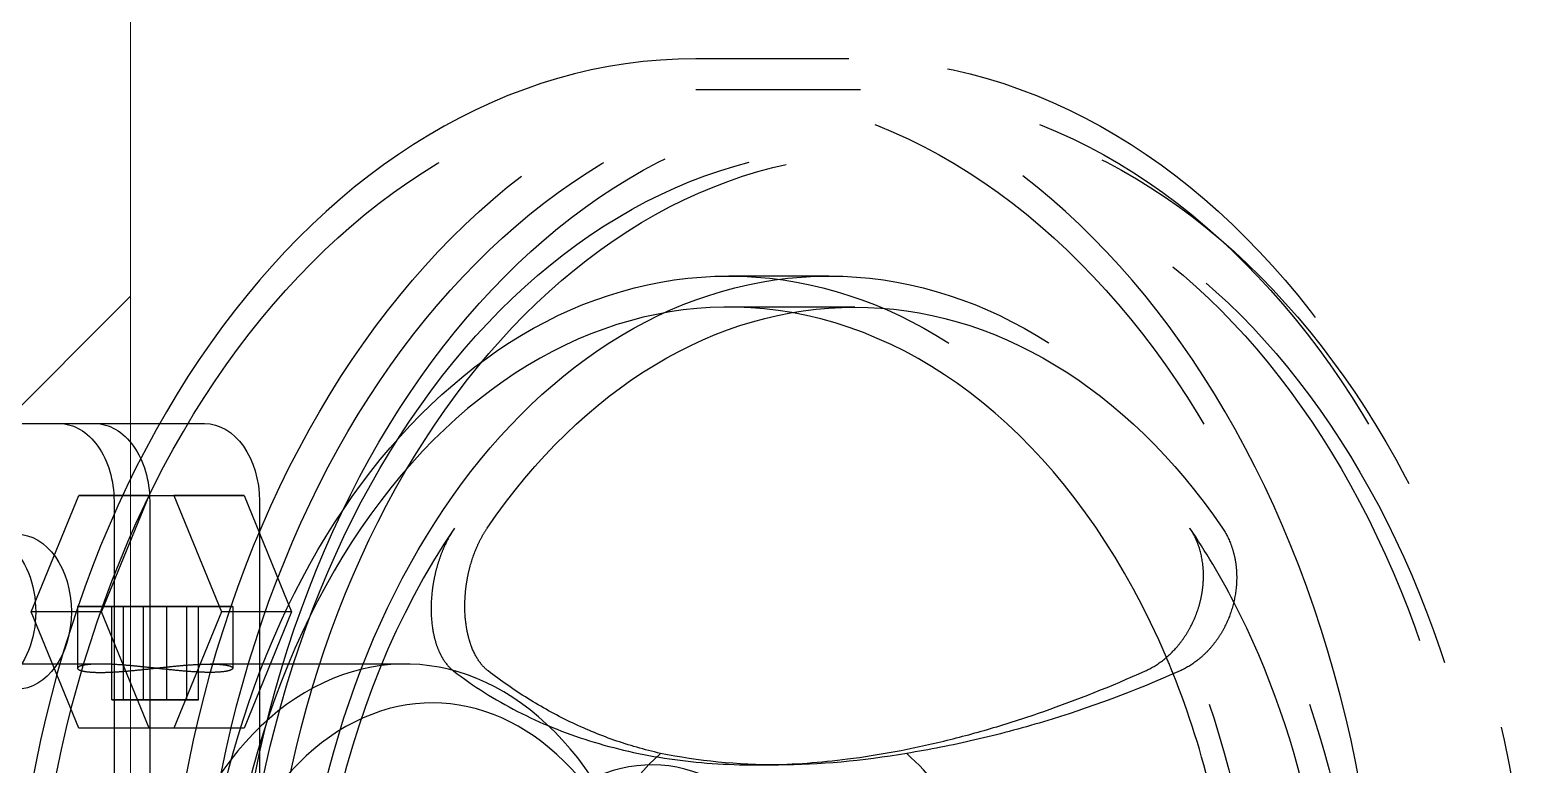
# Model space of a CAD drawing. Header units: millimetres. Extents: x -46397 to 283259, y -8690 to 23983.
# Drawn here: x -14786.4 to -14681.1, y 4624.7 to 4676.2 of the extents above; entities that cross this region are included whole.
import ezdxf

# ---------------------------------------------------------------- set-up
doc = ezdxf.new("R2010")
doc.units = ezdxf.units.MM
doc.linetypes.add('CENTER', pattern=[2, 1.25, -0.25, 0.25, -0.25])
doc.linetypes.add('PHANTOM', pattern=[63.50000000000001, 31.75, -6.35, 6.35, -6.35, 6.35, -6.35])
doc.layers.add('DUONGTAM', color=1, linetype='CENTER', lineweight=0)

# ---------------------------------------------------------------- blocks, each defined once
blk = doc.blocks.new('BO-3')
at = {"color": 251, "linetype": 'PHANTOM', "ltscale": 5, "extrusion": (0, 1, 0)}
for p, q in [((706.2894623872126, 4077.449786101872), (695.5768402421672, 4077.449686975717)), ((707.1057752685738, 4075.275880611753), (695.5768603578326, 4075.275773932273)), ((704.8983942126797, 4062.232381924605), (697.8827640340314, 4062.2323170075)), ((706.7127169023152, 4060.058485669277), (697.8827841497259, 4060.058403964049)), ((598.7343874785583, 4051.905554415342), (650.9988017416326, 4051.905554415342)), ((601.2323190425523, 4051.905577529233), (653.4967333056265, 4051.905577529233)), ((608.9182623163797, 4051.905648648888), (661.182676579454, 4051.905648648888)), ((649.0464378985635, 4038.720866040112), (652.3745112453471, 4046.873039953203)), ((657.2935149405675, 4046.873085469782), (652.3745112453471, 4046.873039953203)), ((652.374511245318, 4046.873039953203), (659.0307333726378, 4046.873039953203)), ((653.9654415937839, 4038.720911556684), (657.2935149405675, 4046.873085469782)), ((654.8417985232081, 4046.470771806617), (654.8421404896944, 3972.557728327894)), ((657.2935149405675, 4046.873085469782), (663.9497370678873, 4046.873085469782)), ((657.339730087202, 4046.470794920508), (657.3400720536883, 3972.557751441778)), ((663.9497370678873, 4046.873085469782), (659.0307333726378, 4046.873039953203)), ((659.0307333726378, 4046.873039953203), (662.3588821531739, 4038.720866040105)), ((663.9497370678873, 4046.873085469782), (667.2778858484235, 4038.720911556684)), ((665.0256733610295, 4046.470866040156), (665.0260153274867, 3972.557822561426)), ((653.9654415937839, 4038.720911556684), (649.0464378985635, 4038.720866040112)), ((652.3745866790996, 4030.568692127013), (649.0464378985635, 4038.720866040105)), ((652.2892788381141, 4039.079746350657), (652.289298790216, 4034.767270225111)), ((657.2935903743492, 4030.568737643585), (653.9654415937839, 4038.720911556684)), ((654.6932052738848, 4039.079753715345), (655.5053207377787, 4039.079771495261)), ((656.9119459830108, 4039.079753715345), (654.6932052738848, 4039.079753715345)), ((654.6932354473975, 4032.558014584869), (654.6932052738848, 4039.079753715345)), ((655.5053207377787, 4039.079771495253), (658.5361769107985, 4039.079789275169)), ((655.5053509112913, 4032.558032364785), (655.5053207377787, 4039.079771495261)), ((659.9428021560016, 4039.079771495253), (656.9119459830108, 4039.079753715338)), ((656.9119761564943, 4032.558014584869), (656.9119459829817, 4039.079753715345)), ((660.7549176198954, 4039.079789275169), (658.5361769107985, 4039.079789275169)), ((658.5362070843112, 4032.558050144693), (658.5361769107985, 4039.079789275169)), ((662.3588821531739, 4038.720866040112), (659.0308088064194, 4030.568692127013)), ((660.7549176198954, 4039.079789275169), (659.9428021560016, 4039.079771495261)), ((659.9428323295142, 4032.558032364785), (659.9428021560016, 4039.079771495261)), ((660.7549477934081, 4032.558050144693), (660.7549176198954, 4039.079789275169)), ((667.2778858484235, 4038.720911556684), (662.3588821531739, 4038.720866040112)), ((663.1588440556661, 4039.079796639842), (663.1588640078844, 4034.767303518613)), ((667.2778858484235, 4038.720911556684), (663.9498125016689, 4030.568737643593)), ((653.8809886816307, 4035.057996804408), (635.0504292165278, 4035.057822561273)), ((675.209482822218, 4035.058194161455), (661.5668883075123, 4035.058067923655)), ((654.6932354473975, 4032.558014584869), (655.5053509112913, 4032.558032364785)), ((656.9119761564943, 4032.558014584869), (654.6932354473975, 4032.558014584869)), ((655.5053509112913, 4032.558032364785), (658.5362070843112, 4032.5580501447)), ((659.9428323295142, 4032.558032364785), (656.9119761565235, 4032.558014584869)), ((658.5362070843112, 4032.558050144693), (660.7549477934081, 4032.558050144693)), ((660.7549477934081, 4032.558050144693), (659.9428323295142, 4032.558032364785)), ((657.2935903743492, 4030.568737643585), (652.3745866790996, 4030.568692127006)), ((659.0308088064194, 4030.568692127013), (652.3745866790996, 4030.568692127013)), ((663.9498125016689, 4030.568737643585), (657.2935903743492, 4030.568737643585)), ((663.9498125016689, 4030.568737643585), (659.0308088064194, 4030.568692127006)), ((699.8094516570563, 4027.993204395974), (701.3554852446541, 4027.993218701751))]:
    blk.add_line(p, q, dxfattribs=at)
at = {"color": 251, "linetype": 'PHANTOM', "ltscale": 5}
for centre, major_axis, ratio, start_param, end_param in [((695.5774688570236, 4009.514904368054), (-0.0006286148537314563, 67.93478260766828), 0.7071067811714504, 1.545626100413426e-15, 1.570789783786929), ((706.290091002069, 4009.515003494202), (0.0006286148552983904, -67.93478260767084), 0.707106781171449, -1.570802869802909, 4.712382437376677), ((695.5774688570236, 4009.514904368054), (0.0006286148563038956, -67.93478260767192), 0.7071067811714659, -5.329070518200751e-14, 3.14159265358974), ((695.5774688570236, 4009.514904368054), (0.0006084991799288422, -65.76086956422536), 0.7071067811714493, -1.570802869802909, 4.712382437376677), ((707.1063837677357, 4009.515011047533), (0.0006084991799288422, -65.76086956422536), 0.7071067811714493, -1.570802869802909, 4.712382437376677), ((708.6435724225012, 4009.515025271463), (0.0005978171597160731, -64.60645726415213), 0.7071067811714491, -1.570802869802909, 4.712382437376677), ((707.1063837677357, 4009.515011047533), (0.0005707182604582499, -61.67786304708815), 0.7071067811714489, -1.570802869802909, 4.712382437376677), ((708.6435724225012, 4009.515025271463), (0.0005670194641337552, -61.27813192063342), 0.7071067811714491, -1.570802869802909, 4.712382437376677), ((697.8832518391719, 4009.514925703948), (0.0004878051277115513, -52.71739130355257), 0.7071067811714492, -1.570802869802909, 4.712382437376677), ((704.8988820178201, 4009.514990621054), (0.0004878051277115513, -52.71739130355257), 0.7071067811714492, -1.570802869802909, 4.712382437376677), ((697.8832518391719, 4009.514925703956), (-0.0004676894486577154, 50.54347826010584), 0.7071067811714644, -0.1238477329692742, 1.570789783786973), ((697.8832518391719, 4009.514925703948), (-0.0004676894556077117, 50.54347826011227), 0.7071067811713356, -1.030297173083122, -0.12384773296943), ((648.0167167520558, 4038.720794920457), (5.028918842387127e-05, -5.434782608613668), 0.7071067811714491, 1.570789783786884, 7.85397509096647), ((704.4209725109977, 4009.514986198843), (0.000467689525052606, -50.54347826013867), 0.7071067811727412, -2.337260033279335, -1.851543243023027), ((704.4209725098626, 4009.514986198938), (-0.000467687992372845, 50.54347825998607), 0.7071067811882262, -0.9381699880933283, -0.804345691804685), ((702.3339913880336, 4009.60444453319), (30.9099795079225, 29.79526656213528), 7.877989524016627e-07, -2.337170474930872e-07, 2.843611833092681e-06), ((704.4209725107648, 4009.514986198836), (-0.0004676893433259721, 50.54347826013663), 0.7071067811734508, -1.290062482080161, -0.938173061928363), ((675.20971918141, 4009.514715900976), (-0.0002363591781193719, 25.54347826048386), 0.7071067811712475, -2.060245354674338, 1.570789783787129), ((697.8832518253475, 4009.51492569636), (-0.000467684989416739, 50.54347827517655), 0.7071067812516636, -1.056744190084094, -1.030297173024481), ((697.8832518398413, 4009.514925703977), (-0.000467689990269804, 50.54347826005079), 0.7071067811603009, -1.242929291182026, -1.056745617943627), ((677.1312049998669, 4009.514733680884), (-0.0002112145951036481, 22.82608695617764), 0.707106781171535, -2.106550859799407, 1.570789783786731), ((692.5030915475218, 4009.514875920187), (0.0001709832345084261, -18.47826086928509), 0.7071067811714247, -0.03459937701935356, 4.129680362891531), ((701.7262234760856, 4009.51496126378), (0.0002110804475847772, -22.81158959875256), 0.7071067811717408, -2.578136856220655, -1.610666434582089), ((701.7262234760856, 4009.514961263772), (-0.0001609253985561665, 17.39130434756359), 0.7071067811715184, -0.6372841854163083, 3.141586110581961), ((701.7262234758527, 4009.514961263707), (-0.0002110801748012036, 22.81158959885275), 0.7071067811764581, -0.9187853840559201, -0.5634688833778393)]:
    blk.add_ellipse(centre, major_axis=major_axis, ratio=ratio, start_param=start_param, end_param=end_param, dxfattribs=at)
at = {"color": 251, "linetype": 'PHANTOM', "ltscale": 5, "extrusion": (0, 0, -1)}
for centre, major_axis, ratio, start_param, end_param in [((706.7131845917611, 4009.515007409176), (-0.0004676894503568008, 50.54347826011141), 0.7071067811714392, -0.8043326203113095, 0.8043456918251108), ((650.9988268862362, 4046.470771806617), (-5.028919570796131e-05, 5.4347826086142), 0.7071067811702849, 6.543008952233082e-06, 1.570802869803849), ((653.4967584502301, 4046.470794920508), (-5.028919570796131e-05, 5.4347826086142), 0.7071067811702849, 6.543008952233082e-06, 1.570802869803849), ((661.1827017240284, 4046.470866040148), (-5.028920599788809e-05, 5.434782608616017), 0.7071067811702851, 6.543010298633726e-06, 1.570802869804861), ((645.5187851880619, 4038.720771806566), (-5.028919856586711e-05, 5.434782608613077), 0.7071067811714447, -0.7882200512396711, 2.359029464141596), ((657.7240614469047, 4039.079771495253), (5.434782608788778, 2.514459444152887e-05), 4.626605377063481e-06, -2.356194490181694, 3.141592653591161), ((635.0506655757199, 4009.514344300787), (-0.0002363591791790245, 25.54347826048617), 0.7071067811713054, -4.298783551348606e-13, 1.570802869802016)]:
    blk.add_ellipse(centre, major_axis=major_axis, ratio=ratio, start_param=start_param, end_param=end_param, dxfattribs=at)
at = {"color": 251, "linetype": 'PHANTOM', "ltscale": 5, "extrusion": (0, 0, -0.9999999999999999)}
for centre, major_axis, ratio, start_param, end_param in [((657.7240614462935, 4039.079771494606), (-5.434782608184152, -2.514394509673008e-05), 4.626612236884671e-06, 7.292169485681773e-11, 0.1190379182741076), ((657.7240614469047, 4039.079771495246), (-5.434782608785928, -2.51445859680631e-05), 4.626606110429836e-06, 0.1190379182571941, 0.7853981634761764)]:
    blk.add_ellipse(centre, major_axis=major_axis, ratio=ratio, start_param=start_param, end_param=end_param, dxfattribs=at)
at = {"color": 251, "linetype": 'PHANTOM', "ltscale": 5}
for points, knots in [([(678.6749609278049, 4044.571307640701), (678.421190593479, 4044.198560190929), (678.193595092016, 4043.789503149706), (677.8899991244543, 4043.123506281376), (677.7945849733078, 4042.890911314131), (677.6210571735282, 4042.418303632174), (677.542673648335, 4042.178096587904), (677.402154676558, 4041.690117108399), (677.3400202780613, 4041.442344179315), (677.2322475806577, 4040.9391200926), (677.186908444739, 4040.684384233991), (677.0790315759368, 4039.929224037627), (677.0426943096973, 4039.429917935009), (677.0420421676245, 4038.44637116203), (677.0775749517779, 4037.979180526268), (677.182276446023, 4037.313586630156), (677.22620811456, 4037.096329620745), (677.330145290267, 4036.681706533131), (677.3899444763083, 4036.484483245087), (677.5247611267841, 4036.109637858881), (677.5997793805145, 4035.932016787989), (677.7652622429305, 4035.596668729082), (677.8562998823181, 4035.438246608526), (678.1471549271664, 4035.003809115387), (678.3653751256061, 4034.765058841575), (678.6086664212926, 4034.578814968347)], [2.736438651964882e-07, 2.736438651964882e-07, 2.736438651964882e-07, 2.736438651964882e-07, 0.001407847298041643, 0.001407847298041643, 0.002111634125129859, 0.002111634125129859, 0.002815420952218075, 0.002815420952218075, 0.003519207779306291, 0.003519207779306291, 0.004222994606394507, 0.004222994606394507, 0.005630568260570962, 0.005630568260570962, 0.007038141914747419, 0.007038141914747419, 0.007741928741835641, 0.007741928741835641, 0.00844571556892386, 0.00844571556892386, 0.009149502396012083, 0.009149502396012083, 0.009853289223100307, 0.009853289223100307, 0.01126086287727675, 0.01126086287727675, 0.01126086287727675, 0.01126086287727675]), ([(681.0338093062164, 4034.57883740871), (680.7921670002688, 4034.764510564182), (680.5743185153988, 4035.002027821527), (680.1839195621142, 4035.576512342075), (680.0109395958716, 4035.917434518185), (679.7998704093916, 4036.480009874231), (679.7369656533119, 4036.676891129773), (679.626329913619, 4037.08959387818), (679.5783649746154, 4037.306846904252), (679.4605058272718, 4037.977698907638), (679.4164987164258, 4038.445611782448), (679.4031019437243, 4039.178378419074), (679.4076470818836, 4039.429654224925), (679.4349959681276, 4039.931672343471), (679.45763952384, 4040.182700883448), (679.5207242533797, 4040.684771965181), (679.5611639677081, 4040.93581457753), (679.6605000143172, 4041.437891024867), (679.7197943519277, 4041.689917824933), (679.9211333958665, 4042.424761351158), (680.0872822834353, 4042.893306990863), (680.386303446634, 4043.563045559287), (680.4937583490682, 4043.779074149617), (680.7206679904484, 4044.18970673667), (680.8406057758257, 4044.385422120085), (680.9671730086557, 4044.57132885102)], [2.18634237672454e-07, 2.18634237672454e-07, 2.18634237672454e-07, 2.18634237672454e-07, 0.001403414186927483, 0.001403414186927483, 0.002806609739617293, 0.002806609739617293, 0.003508207515962198, 0.003508207515962198, 0.004209805292307103, 0.004209805292307103, 0.00561300084499694, 0.00561300084499694, 0.006314598621341846, 0.006314598621341846, 0.007016196397686752, 0.007016196397686752, 0.00771779417403166, 0.00771779417403166, 0.008419391950376566, 0.008419391950376566, 0.009822587503066391, 0.009822587503066391, 0.0105241852794113, 0.0105241852794113, 0.01122578305575621, 0.01122578305575621, 0.01122578305575621, 0.01122578305575621]), ([(727.0551572114346, 4034.578814968347), (727.471760565968, 4034.765133964171), (727.8672699910821, 4035.003442678983), (728.618150417984, 4035.579053117141), (728.9752741840784, 4035.92027225839), (729.4531892105879, 4036.48267920424), (729.6040266387863, 4036.679404656552), (729.8885827179183, 4037.091567568754), (730.0230567178223, 4037.308417705299), (730.3935513017932, 4037.977789164546), (730.5955446265871, 4038.444521690912), (730.830904770206, 4039.175400085831), (730.8982929016929, 4039.426025569086), (731.0065136098128, 4039.927156929825), (731.0476214835653, 4040.177783700816), (731.1041654348955, 4040.679160315081), (731.1196033477318, 4040.929910143412), (731.1239688991045, 4041.431539376852), (731.1126120723493, 4041.683709849505), (731.038592755649, 4042.419509988114), (730.937196621875, 4042.888731028263), (730.7044752237271, 4043.55957389413), (730.6134785144532, 4043.776532035281), (730.4082511005399, 4044.188523654953), (730.293601966172, 4044.384852649189), (730.1666593510017, 4044.571308168724)], [2.184819982061592e-07, 2.184819982061592e-07, 2.184819982061592e-07, 2.184819982061592e-07, 0.001407314710260744, 0.001407314710260744, 0.002814410938523282, 0.002814410938523282, 0.003517959052654551, 0.003517959052654551, 0.00422150716678582, 0.00422150716678582, 0.005628603395048328, 0.005628603395048328, 0.006332151509179586, 0.006332151509179586, 0.007035699623310842, 0.007035699623310842, 0.007739247737442098, 0.007739247737442098, 0.008442795851573355, 0.008442795851573355, 0.00984989207983587, 0.00984989207983587, 0.01055344019396713, 0.01055344019396713, 0.01125698830809839, 0.01125698830809839, 0.01125698830809839, 0.01125698830809839]), ([(732.4588714318525, 4044.571329379043), (732.7119136159599, 4044.199656618195), (732.9168995093787, 4043.791776044283), (733.154761994665, 4043.127621048236), (733.2226437545032, 4042.895660593986), (733.3314677245216, 4042.423731109116), (733.3726713387296, 4042.183814055465), (733.4293760029541, 4041.696324077424), (733.4448757783684, 4041.448750651751), (733.4496786781237, 4040.945843677593), (733.4387430973293, 4040.690618105127), (733.3675569134357, 4039.934244740052), (733.2697633980133, 4039.43526861224), (732.9716403531202, 4038.448182057222), (732.7771680377482, 4037.979558098235), (732.4204055618902, 4037.312827397673), (732.2896238889662, 4037.095387601341), (732.009706033452, 4036.679733677902), (731.8612567388627, 4036.482203403826), (731.5478797723772, 4036.107078945042), (731.3829508911585, 4035.929486302772), (731.0364090889925, 4035.594455150454), (730.8536891899421, 4035.436269506983), (730.2914168355928, 4035.00245354095), (729.8962206086144, 4034.764447109013), (729.4803000963584, 4034.57883740871)], [2.736646251035235e-07, 2.736646251035235e-07, 2.736646251035235e-07, 2.736646251035235e-07, 0.001403895465199302, 0.001403895465199302, 0.0021057063654864, 0.0021057063654864, 0.0028075172657735, 0.0028075172657735, 0.003509328166060599, 0.003509328166060599, 0.004211139066347697, 0.004211139066347697, 0.005614760866921896, 0.005614760866921896, 0.007018382667496095, 0.007018382667496095, 0.007720193567783193, 0.007720193567783193, 0.008422004468070291, 0.008422004468070291, 0.009123815368357392, 0.009123815368357392, 0.009825626268644489, 0.009825626268644489, 0.01122924806921871, 0.01122924806921871, 0.01122924806921871, 0.01122924806921871]), ([(653.8811111228424, 4034.473168241329), (653.6264436581405, 4034.473165884836), (653.4012448289432, 4034.480955952004), (653.0071849877131, 4034.510539775485), (652.8369663333287, 4034.532690539945), (652.5650893536804, 4034.58742026336), (652.4627335605619, 4034.619771954149), (652.3243984932487, 4034.690639795805), (652.2892571730772, 4034.729313507185), (652.2893404829374, 4034.805361799885), (652.3234995749663, 4034.843131506987), (652.4623431608197, 4034.9138872695), (652.5659529332188, 4034.94604862075), (652.7685916494229, 4034.986179314797), (652.8441618303477, 4034.998256840761), (653.0116856782115, 4035.019425117327), (653.1042516136367, 4035.028552503882), (653.4022834766656, 4035.050484529154), (653.6275245457073, 4035.057951228995), (654.1300844747166, 4035.058041965105), (654.4106818316504, 4035.050414937603), (655.0024852195638, 4035.021363574739), (655.3151742957125, 4035.000077610039), (655.8096962781856, 4034.95967242894), (655.979318779282, 4034.944734815272), (656.3199310399068, 4034.913071749699), (656.491756216652, 4034.896283731123), (657.0117624642735, 4034.843799414932), (657.3663611786615, 4034.80576009765), (658.0801577710663, 4034.728953640803), (658.4318528756266, 4034.691034863416), (659.1255530792696, 4034.620363221471), (659.4712254027545, 4034.587317669761), (660.1282428065897, 4034.532691172306), (660.4407777711458, 4034.51090992957), (661.033809558372, 4034.481055846747), (661.314181718335, 4034.473197912663), (661.8167557556881, 4034.473138742043), (662.042642463668, 4034.48069684568), (662.4418964738725, 4034.510574652999), (662.6096341714147, 4034.532512312286), (662.8129485025711, 4034.573277221152), (662.8727774306026, 4034.588189996855), (662.9762756341079, 4034.620270057731), (663.0199784313445, 4034.637504666924), (663.123944219551, 4034.690782017813), (663.1585500225192, 4034.728678565811), (663.1591737812269, 4034.804928548987), (663.12408357393, 4034.843455936763), (662.9866744063911, 4034.913539730453), (662.8847528776678, 4034.945525116531), (662.6123542326968, 4034.999640573082), (662.4433229309798, 4035.021239369617), (662.0501394762832, 4035.050306878005), (661.8231049506867, 4035.058017396139), (661.3160589527397, 4035.058117951481), (661.0413530625519, 4035.050615368975), (660.4507857900171, 4035.021742836707), (660.1313050006866, 4035.000009943808), (659.47478428451, 4034.946360512247), (659.1362541056587, 4034.914479515359), (658.6127623703214, 4034.861666519999), (658.4349123329739, 4034.843151223093), (658.0810955422348, 4034.805714380582), (657.9043824401451, 4034.786721034954), (657.3747329402249, 4034.729725101181), (657.0213228267676, 4034.691592561456), (656.3193740734423, 4034.620065551939), (655.9804944646894, 4034.587685440489), (655.3258858307381, 4034.533170099265), (655.0071482362982, 4034.510899516576), (654.4121095509327, 4034.480969109016), (654.1357785875443, 4034.473170597816), (653.8811111228424, 4034.473168241329)], [0, 0, 0, 0, 0.000979690561318095, 0.000979690561318095, 0.00195938112263619, 0.00195938112263619, 0.002939071683954284, 0.002939071683954284, 0.00391876224527238, 0.00391876224527238, 0.004898452806590474, 0.004898452806590474, 0.005878143367908569, 0.005878143367908569, 0.006367988648567617, 0.006367988648567617, 0.006857833929226663, 0.006857833929226663, 0.007837524490544766, 0.007837524490544766, 0.008817215051862868, 0.008817215051862868, 0.00979690561318097, 0.00979690561318097, 0.01028675089384003, 0.01028675089384003, 0.01077659617449908, 0.01077659617449908, 0.0117562867358172, 0.0117562867358172, 0.01273597729713532, 0.01273597729713532, 0.01371566785845343, 0.01371566785845343, 0.01469535841977155, 0.01469535841977155, 0.01567504898108966, 0.01567504898108966, 0.01665473954240778, 0.01665473954240778, 0.0176344301037259, 0.0176344301037259, 0.01812427538438497, 0.01812427538438497, 0.01861412066504405, 0.01861412066504405, 0.0195938112263622, 0.0195938112263622, 0.02057350178768035, 0.02057350178768035, 0.02155319234899851, 0.02155319234899851, 0.02253288291031666, 0.02253288291031666, 0.02351257347163482, 0.02351257347163482, 0.02449226403295297, 0.02449226403295297, 0.02547195459427112, 0.02547195459427112, 0.02645164515558928, 0.02645164515558928, 0.02694149043624836, 0.02694149043624836, 0.02743133571690743, 0.02743133571690743, 0.02841102627822556, 0.02841102627822556, 0.02939071683954369, 0.02939071683954369, 0.03037040740086181, 0.03037040740086181, 0.03135009796217994, 0.03135009796217994, 0.03135009796217994, 0.03135009796217994]), ([(678.6086664212926, 4034.578814968347), (680.0102942668891, 4033.505843582181), (681.5063209976361, 4032.5610266396), (684.6828212543041, 4030.928167174676), (686.363290801004, 4030.240105278102), (689.9103512867005, 4029.127815495453), (691.7769072543888, 4028.703534123848), (695.704356141825, 4028.133499947562), (697.7289365424076, 4027.993204394003), (699.8090241980681, 4027.993204394003)], [2.186456701337001e-07, 2.186456701337001e-07, 2.186456701337001e-07, 2.186456701337001e-07, 0.008109361778076429, 0.008109361778076429, 0.01621850491048273, 0.01621850491048273, 0.02432764804288902, 0.02432764804288902, 0.03243679117529531, 0.03243679117529531, 0.03243679117529531, 0.03243679117529531]), ([(693.1107125225535, 4028.800127504303), (691.982948638557, 4029.054065008535), (690.8996760207228, 4029.366338757562), (688.7906533246569, 4030.106493951487), (687.7651164712734, 4030.534397098159), (685.7548202305043, 4031.506809437105), (684.7771259824513, 4032.048089502485), (682.8711597378133, 4033.234934521814), (681.9420326427789, 4033.880976609358), (681.0338093062164, 4034.57883740871)], [0.04399830170383984, 0.04399830170383984, 0.04399830170383984, 0.04399830170383984, 0.04937678668943274, 0.04937678668943274, 0.05475527167502563, 0.05475527167502563, 0.06013375666061853, 0.06013375666061853, 0.06551224164621143, 0.06551224164621143, 0.06551224164621143, 0.06551224164621143]), ([(700.5844558306562, 4027.999652585491), (702.4160817658703, 4028.030008899619), (704.2909567459428, 4028.167518642327), (708.3986855983967, 4028.690196046588), (710.6446304793644, 4029.107665086023), (714.1010687872767, 4029.946523997325), (715.2611321085424, 4030.260084568046), (717.5899340775213, 4030.951594463342), (718.7598176166357, 4031.329821006704), (722.2860743698548, 4032.559971108076), (724.6589916319645, 4033.507169337699), (727.0551572114346, 4034.578814968347)], [0.03344107417554941, 0.03344107417554941, 0.03344107417554941, 0.03344107417554941, 0.04053384831595644, 0.04053384831595644, 0.04863090545661757, 0.04863090545661757, 0.05267943402694814, 0.05267943402694814, 0.05672796259727872, 0.05672796259727872, 0.06482501973793987, 0.06482501973793987, 0.06482501973793987, 0.06482501973793987]), ([(729.4803000963584, 4034.57883740871), (726.3157445719698, 4033.16661515665), (723.123246797797, 4031.98074104801), (718.3207251366694, 4030.535170770079), (716.7178229542624, 4030.109013671736), (713.5192684491049, 4029.369306778313), (711.9234549788234, 4029.055722175475), (710.3415559798887, 4028.800127504303)], [2.201003712595106e-07, 2.201003712595106e-07, 2.201003712595106e-07, 2.201003712595106e-07, 0.01074431363023515, 0.01074431363023515, 0.01611636039516711, 0.01611636039516711, 0.02148840716009906, 0.02148840716009906, 0.02148840716009906, 0.02148840716009906])]:
    blk.add_open_spline(points, degree=3, knots=knots, dxfattribs=at)
for points in [[(710.3415559798887, 4028.800127504303), (707.2209034744883, 4028.259818538176), (701.2328619284672, 4027.726618861703), (695.7336745029024, 4028.259818538176), (693.1107125225535, 4028.800127504303)], [(699.8090241980681, 4027.993204394003), (700.0666342361947, 4027.993204394003), (700.3251114961167, 4027.995354361748), (700.5844558306562, 4027.999652585491)]]:
    blk.add_open_spline(points, degree=3, dxfattribs=at)

msp = doc.modelspace()

# ---------------------------------------------------------------- hatches: boundary and pattern name
h = msp.add_hatch()
h.set_pattern_fill('AR-HBONE', color=1, scale=0.3)
h.set_pattern_definition([(45, (-282923.9979270517, -5674.705977216247), (0, 43.10522938113193), [91.44, -30.48]), (135, (-282902.4453270517, -5653.153377216247), (4.263256414560601e-15, 43.10522938113193), [91.44, -30.48])])
edge = h.paths.add_edge_path()
edge.add_line((-14779.3840142691, 3524.555132402826), (-14779.3840142691, 5124.206465215781))
edge.add_arc((-15039.24599252059, 5125.857425441247), 259.8672226550366, 359.6359922254444, 423.1169667415435)
edge.add_arc((-15435.38401428337, 4344.393628654208), 1136.00134355679, 63.1183280641451, 116.8816184490646)
edge.add_arc((-15831.5211612187, 5125.856891881416), 259.8680940998796, 116.8829182880217, 180.3638907443265)
edge.add_line((-16091.3840142691, 5124.20645690578), (-16091.3840142691, 3524.555140712835))
edge.add_arc((-15831.52215563535, 3522.904099286579), 259.8671035556069, 179.6359741550151, 243.1169466113345)
edge.add_arc((-15435.38401425042, 4304.367980882769), 1136.001354187139, 243.1183200120746, 296.8816103969757)
edge.add_arc((-15039.24697819143, 3522.904773294542), 259.8682044877388, 296.88289934597, 360.3638738621672)
edge = h.paths.add_edge_path(flags=16)
edge.add_line((-16041.3840142691, 3524.387826217644), (-16041.3840142691, 5124.373771400962))
edge.add_arc((-15831.52215563518, 5125.857498331927), 209.8671035557809, 116.88305338869239, 180.4050753922423, ccw=False)
edge.add_arc((-15435.38401426707, 4344.394971917707), 1086.000145450308, 63.11835869769362, 116.88164908259421, ccw=False)
edge.add_arc((-15039.24599252042, 5125.85742544136), 209.8672226548663, -0.40505526201701514, 63.11696674156889, ccw=False)
edge.add_line((-14829.3840142691, 5124.37377140102), (-14829.3840142691, 3524.387826217586))
edge.add_arc((-15039.24599252053, 3522.90417217725), 209.8672226549791, -63.11696674152728, 0.4050552620158214, ccw=False)
edge.add_arc((-15435.38401426707, 4304.366625700663), 1086.000145450101, 243.11835091740022, 296.8816413023147, ccw=False)
edge.add_arc((-15831.52215563518, 3522.904099286679), 209.8671035557798, 179.5949246077577, 243.11694661130758, ccw=False)

# ---------------------------------------------------------------- linework, layer by layer
at = {"layer": 'DUONGTAM', "color": 5, "lineweight": 0, "ltscale": 100, "elevation": -1.499105149169903}
msp.add_lwpolyline([(-16091.3840142691, 5074.380798809361), (-16091.3840142691, 3574.380798809361), (-16091.3840142691, 3524.555140712835, 0.2842960782398918), (-15949.02650263056, 3291.120493421944, 0.2389866582865138), (-14921.74275655212, 3291.11986955702, 0.2842960879540954), (-14779.3840142691, 3524.555132402826), (-14779.3840142691, 3574.380798809303), (-14779.3840142691, 5074.380798809303), (-14779.3840142691, 5124.206465215781, 0.2842960879540954), (-14921.74167310662, 5357.641178818194, 0.2389866582865138), (-15949.02540957241, 5357.641658313412, 0.2842960782398824), (-16091.3840142691, 5124.20645690578)], format="xyb", close=True, dxfattribs=at)

# ---------------------------------------------------------------- block references
msp.add_blockref('BO-3', (-15435.38401620643, 596.6991298684434, -1.499105149169903))

doc.saveas('drawing.dxf')
